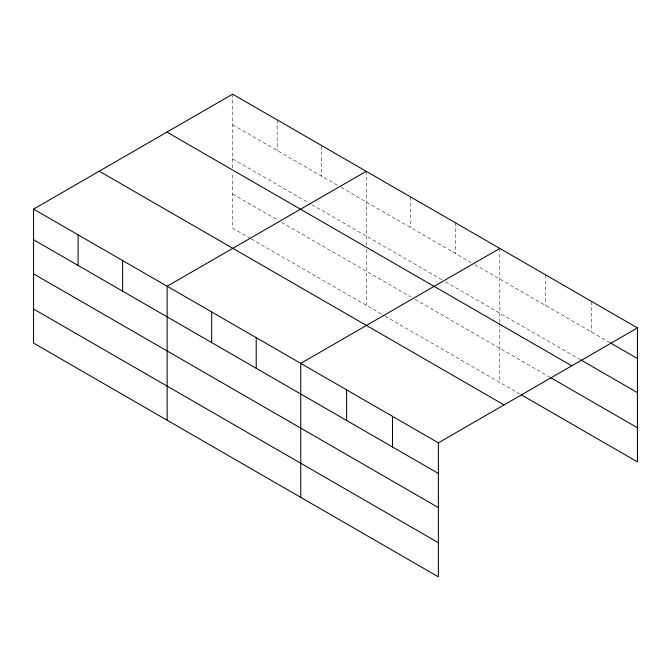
<?xml version="1.0" encoding="UTF-8"?>
<svg xmlns="http://www.w3.org/2000/svg" width="671" height="671" viewBox="0 0 671 671"><rect width="100%" height="100%" fill="white"/><g stroke="black" fill="none" stroke-linecap="round" stroke-linejoin="round"><path stroke-width="0.5" stroke-dasharray="3.35 2.52" d="M232.627 124.806L337.723 185.473M341.287 187.536L471.31 262.604M474.875 264.659L609.562 342.42M232.627 158.91L311 204.16M311.898 204.672L441.921 279.748M445.485 281.803L579.878 359.396M232.627 194.053L277.157 219.761M281.61 222.336L410.753 296.892M415.206 299.459L549.289 376.876M250.442 238.448L232.627 228.165L232.627 172.346M251.331 238.96L384.03 315.58M384.928 316.091L519.606 393.843M591.57 301.405L591.57 332.036M545.691 274.917L545.691 305.548M499.811 248.429L499.811 322.466M499.811 323.506L499.811 382.42M455.282 222.722L455.282 253.344M410.753 197.014L410.753 227.637M366.223 171.306L366.223 245.343M366.223 249.478L366.223 305.297M321.694 145.599L321.694 176.221M277.157 119.883L277.157 150.514M232.627 94.175L232.627 168.211"/><path stroke-width="1.01" d="M33.55 209.117L438.373 442.835L438.373 576.825L33.55 343.099L33.55 209.117L232.627 94.175L637.45 327.901L637.45 461.883L521.401 394.884M366.223 171.306L167.138 286.24L167.138 420.231M499.811 248.429L300.734 363.372L300.734 497.362M438.373 442.835L637.45 327.901M610.459 342.94L637.45 358.524M580.776 359.908L637.45 392.636M166.936 132.103L571.751 365.829M550.186 377.396L637.45 427.779M99.249 171.189L504.064 404.907M33.55 239.74L438.373 473.458M33.55 273.852L438.373 507.57M33.55 308.995L438.373 542.713M392.493 416.347L392.493 446.97M346.613 389.859L346.613 420.482M256.205 337.664L256.205 368.287M211.667 311.948L211.667 342.579M122.608 260.533L122.608 291.155M78.079 234.825L78.079 265.448"/></g></svg>
